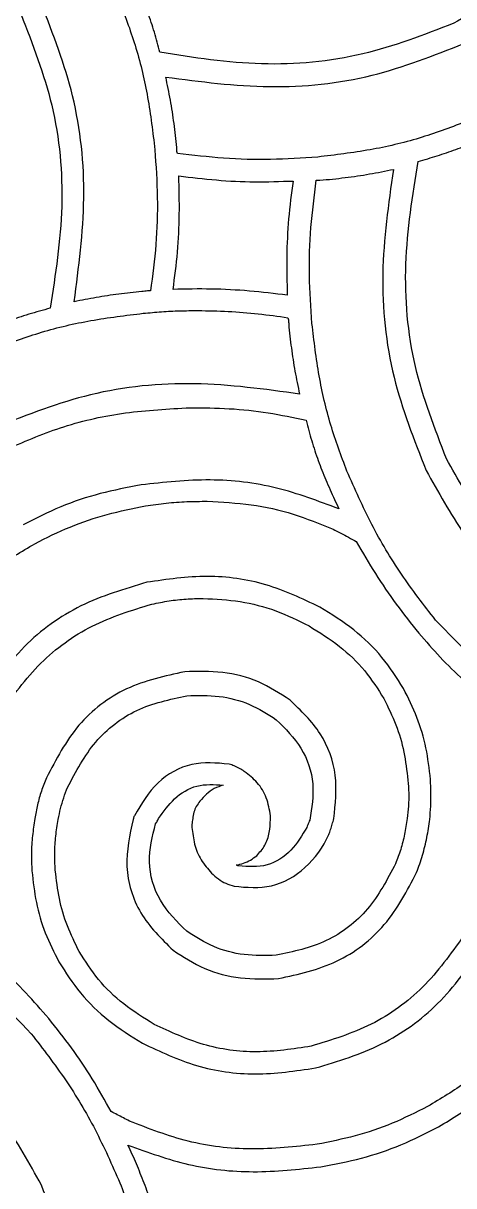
# Model space of a CAD drawing. Extents: x 0 to 371, y 0 to 260.
# Drawn here: x 70.22 to 85.88, y 52.52 to 94.83 of the extents above; entities that cross this region are included whole.
import ezdxf

# ---------------------------------------------------------------- set-up
doc = ezdxf.new("R2010")
doc.units = 0
doc.layers.add('Layer_1', color=7, linetype='CONTINUOUS')

msp = doc.modelspace()

# ---------------------------------------------------------------- linework, layer by layer
at = {"layer": 'Layer_1', "color": 7}
for points in [[(75.882705, 89.270211)], [(83.687914, 89.508439)], [(76.577753, 84.370768)], [(76.289915, 80.835067)], [(76.91675, 77.429591)], [(76.767406, 73.893371)]]:
    msp.add_lwpolyline(points, close=True, dxfattribs=at)
for points in [[(80.882918, 89.111564), (81.015209, 89.111564)], [(79.216352, 65.854586), (79.216352, 65.986878)]]:
    msp.add_lwpolyline(points, dxfattribs=at)
for points, knots in [([(91.704479, 99.615832), (91.167348, 98.976306), (90.086846, 97.689824), (88.111499, 96.076038), (86.629279, 95.244678), (85.883646, 94.826461)], [0, 0, 0, 0, 2.50194, 5.032952, 7.595052, 7.595052, 7.595052, 7.595052]), ([(75.194376, 93.768127), (75.129271, 94.012879), (74.999619, 94.500285), (74.761484, 95.216192), (74.573773, 95.680318), (74.480207, 95.911665)], [0, 0, 0, 0, 0.759688, 1.512863, 2.261401, 2.261401, 2.261401, 2.261401]), ([(72.072602, 84.693229), (72.238916, 85.946288), (72.569749, 88.438885), (72.189594, 92.157119), (71.308581, 94.419365), (70.881977, 95.51479)], [0, 0, 0, 0, 3.786047, 7.531241, 11.04727, 11.04727, 11.04727, 11.04727]), ([(73.739168, 95.593856), (73.944936, 95.039419), (74.36443, 93.909103), (74.783128, 92.105554), (74.932888, 90.859511), (75.009374, 90.223124)], [0, 0, 0, 0, 1.772931, 3.614432, 5.536675, 5.536675, 5.536675, 5.536675]), ([(70.140938, 95.14427), (70.563722, 94.058614), (71.435589, 91.819773), (71.770451, 88.137623), (71.390165, 85.685769), (71.199271, 84.455001)], [0, 0, 0, 0, 3.483767, 7.18423, 10.91404, 10.91404, 10.91404, 10.91404]), ([(85.883646, 94.826461), (84.794042, 94.403775), (82.552572, 93.534252), (78.871256, 93.19645), (76.423232, 93.577066), (75.194376, 93.768127)], [0, 0, 0, 0, 3.494909, 7.189522, 10.913489, 10.913489, 10.913489, 10.913489]), ([(75.406249, 92.868957), (76.663532, 92.702444), (79.160969, 92.371688), (82.8902, 92.758858), (85.154907, 93.652281), (86.254166, 94.085937)], [0, 0, 0, 0, 3.798617, 7.545486, 11.079561, 11.079561, 11.079561, 11.079561]), ([(75.803124, 90.302189), (75.773152, 90.592879), (75.713446, 91.171952), (75.582668, 92.028881), (75.464665, 92.590789), (75.406249, 92.868957)], [0, 0, 0, 0, 0.87663, 1.746306, 2.598902, 2.598902, 2.598902, 2.598902]), ([(86.280521, 91.228231), (85.732374, 91.022297), (84.611259, 90.601106), (82.815681, 90.184394), (81.572198, 90.034971), (80.936144, 89.95854)], [0, 0, 0, 0, 1.755336, 3.590152, 5.511433, 5.511433, 5.511433, 5.511433]), ([(84.587084, 89.799377), (84.820804, 89.864127), (85.28391, 89.992424), (85.961426, 90.229291), (86.53885, 90.449868), (87.021349, 90.652069), (87.409093, 90.82967), (87.663146, 90.954872), (87.788955, 91.016874)], [0, 0, 0, 0, 0.72738, 1.441272, 2.152046, 2.581588, 3.010492, 3.431251, 3.431251, 3.431251, 3.431251]), ([(75.009374, 90.223124), (75.048208, 89.644663), (75.125319, 88.496032), (75.074042, 86.777147), (74.924887, 85.650347), (74.850727, 85.090104)], [0, 0, 0, 0, 1.738717, 3.452514, 5.147216, 5.147216, 5.147216, 5.147216]), ([(75.829479, 90.090832), (75.822407, 90.114803), (75.809014, 90.160197), (75.803, 90.231643), (75.803082, 90.278051), (75.803124, 90.302189)], [0, 0, 0, 0, 0.074783, 0.141618, 0.214059, 0.214059, 0.214059, 0.214059]), ([(80.936144, 89.95854), (80.36386, 89.919672), (79.223751, 89.842238), (77.514708, 89.889192), (76.389559, 90.023818), (75.829479, 90.090832)], [0, 0, 0, 0, 1.720198, 3.426992, 5.118717, 5.118717, 5.118717, 5.118717]), ([(85.619062, 78.978332), (85.191036, 80.080974), (84.309742, 82.351282), (83.989535, 86.081207), (84.387518, 88.557601), (84.587084, 89.799377)], [0, 0, 0, 0, 3.536309, 7.281156, 11.047721, 11.047721, 11.047721, 11.047721]), ([(75.670832, 85.142814), (75.730993, 85.594873), (75.851743, 86.502213), (75.914028, 87.882266), (75.893187, 88.80577), (75.882705, 89.270211)], [0, 0, 0, 0, 1.367649, 2.74505, 4.138583, 4.138583, 4.138583, 4.138583]), ([(75.882705, 89.270211), (76.337162, 89.215596), (77.251711, 89.10569), (78.639798, 89.037265), (79.569733, 89.069187), (80.036457, 89.085209)], [0, 0, 0, 0, 1.372992, 2.763011, 4.163579, 4.163579, 4.163579, 4.163579]), ([(81.015209, 89.111564), (81.320935, 89.141407), (81.926149, 89.200485), (82.818367, 89.331518), (83.400583, 89.449978), (83.687914, 89.508439)], [0, 0, 0, 0, 0.92147, 1.82414, 2.703682, 2.703682, 2.703682, 2.703682]), ([(83.687914, 89.508439), (83.507306, 88.246349), (83.147633, 85.73295), (83.532994, 81.963462), (84.438103, 79.670411), (84.878539, 78.554586)], [0, 0, 0, 0, 3.817741, 7.602876, 11.19059, 11.19059, 11.19059, 11.19059]), ([(80.036457, 89.085209), (79.97634, 88.626944), (79.85619, 87.711045), (79.793183, 86.322318), (79.814091, 85.39622), (79.824584, 84.931457)], [0, 0, 0, 0, 1.386114, 2.770317, 4.164803, 4.164803, 4.164803, 4.164803]), ([(80.724271, 83.899479), (80.685496, 84.482821), (80.60811, 85.64706), (80.65971, 87.392172), (80.80879, 88.540552), (80.882918, 89.111564)], [0, 0, 0, 0, 1.753317, 3.499288, 5.226039, 5.226039, 5.226039, 5.226039]), ([(74.532918, 85.063749), (74.253385, 85.033954), (73.698846, 84.974848), (72.878604, 84.8478), (72.339807, 84.744472), (72.072602, 84.693229)], [0, 0, 0, 0, 0.843256, 1.67286, 2.489061, 2.489061, 2.489061, 2.489061]), ([(74.850727, 85.090104), (74.815364, 85.088468), (74.744435, 85.085186), (74.63921, 85.068666), (74.568281, 85.065385), (74.532918, 85.063749)], [0, 0, 0, 0, 0.106134, 0.212873, 0.319007, 0.319007, 0.319007, 0.319007]), ([(79.824584, 84.931457), (79.366168, 84.986059), (78.449435, 85.09525), (77.062003, 85.169623), (76.135661, 85.151772), (75.670832, 85.142814)], [0, 0, 0, 0, 1.384785, 2.769271, 4.163705, 4.163705, 4.163705, 4.163705]), ([(71.199271, 84.455001), (70.939686, 84.383091), (70.427331, 84.241159), (69.675816, 83.996797), (69.190863, 83.807739), (68.950313, 83.713961)], [0, 0, 0, 0, 0.808048, 1.594884, 2.369315, 2.369315, 2.369315, 2.369315]), ([(69.214896, 82.999792), (69.769377, 83.205562), (70.899818, 83.625074), (72.703546, 84.043738), (73.949713, 84.193509), (74.586144, 84.269999)], [0, 0, 0, 0, 1.773057, 3.6148, 5.537175, 5.537175, 5.537175, 5.537175]), ([(74.586144, 84.269999), (74.80758, 84.290661), (75.249714, 84.331917), (75.91416, 84.364917), (76.356779, 84.368819), (76.577753, 84.370768)], [0, 0, 0, 0, 0.667143, 1.332067, 1.994975, 1.994975, 1.994975, 1.994975]), ([(76.577753, 84.370768), (76.944649, 84.364275), (77.676796, 84.351318), (78.769683, 84.26199), (79.491454, 84.161138), (79.851455, 84.110836)], [0, 0, 0, 0, 1.100673, 2.196413, 3.286797, 3.286797, 3.286797, 3.286797]), ([(79.851455, 84.110836), (79.858562, 84.084573), (79.872605, 84.032677), (79.877668, 83.952414), (79.877763, 83.899532), (79.877811, 83.873124)], [0, 0, 0, 0, 0.081419, 0.160888, 0.240161, 0.240161, 0.240161, 0.240161]), ([(79.877811, 83.873124), (79.907672, 83.584692), (79.966958, 83.012042), (80.098917, 82.164075), (80.216354, 81.60861), (80.274686, 81.332711)], [0, 0, 0, 0, 0.86984, 1.726975, 2.572874, 2.572874, 2.572874, 2.572874]), ([(81.994477, 78.528231), (81.788707, 79.082711), (81.369195, 80.213153), (80.950532, 82.016881), (80.80076, 83.263048), (80.724271, 83.899479)], [0, 0, 0, 0, 1.773057, 3.6148, 5.537175, 5.537175, 5.537175, 5.537175]), ([(80.274686, 81.332711), (79.004062, 81.507757), (76.475377, 81.856117), (72.689497, 81.484551), (70.386714, 80.580994), (69.268122, 80.142086)], [0, 0, 0, 0, 3.841877, 7.645771, 11.238943, 11.238943, 11.238943, 11.238943]), ([(69.664997, 79.348336), (70.335617, 79.635378), (71.710277, 80.223768), (73.954474, 80.707182), (75.504159, 80.79204), (76.289915, 80.835067)], [0, 0, 0, 0, 2.184858, 4.4786, 6.83788, 6.83788, 6.83788, 6.83788]), ([(76.289915, 80.835067), (76.76575, 80.830812), (77.715815, 80.822316), (79.130382, 80.673439), (80.053647, 80.477688), (80.512914, 80.380314)], [0, 0, 0, 0, 1.427129, 2.849442, 4.257254, 4.257254, 4.257254, 4.257254]), ([(80.512914, 80.380314), (80.577738, 80.129344), (80.705878, 79.633244), (80.944858, 78.908819), (81.133428, 78.442524), (81.227082, 78.210937)], [0, 0, 0, 0, 0.777492, 1.536895, 2.286196, 2.286196, 2.286196, 2.286196]), ([(90.407917, 73.157499), (89.768428, 73.694624), (88.482034, 74.775103), (86.868512, 76.750526), (86.037242, 78.232706), (85.619062, 78.978332)], [0, 0, 0, 0, 2.50184, 5.032695, 7.594725, 7.594725, 7.594725, 7.594725]), ([(85.222187, 73.104273), (84.796775, 73.655116), (83.942623, 74.76111), (82.85716, 76.579837), (82.283823, 77.874736), (81.994477, 78.528231)], [0, 0, 0, 0, 2.086879, 4.19008, 6.332929, 6.332929, 6.332929, 6.332929]), ([(84.878539, 78.554586), (85.317518, 77.767044), (86.188913, 76.203739), (87.887146, 74.131905), (89.237035, 73.002298), (89.905622, 72.442814)], [0, 0, 0, 0, 2.701851, 5.363294, 7.97507, 7.97507, 7.97507, 7.97507]), ([(74.506563, 78.025419), (74.008203, 77.930311), (73.013943, 77.740565), (71.569413, 77.258511), (70.670036, 76.799586), (70.220519, 76.570211)], [0, 0, 0, 0, 1.521205, 3.0349, 4.547437, 4.547437, 4.547437, 4.547437]), ([(81.703539, 77.152604), (80.957275, 77.435316), (79.449608, 78.006476), (76.98768, 78.300025), (75.342704, 78.117962), (74.506563, 78.025419)], [0, 0, 0, 0, 2.388324, 4.8251, 7.344139, 7.344139, 7.344139, 7.344139]), ([(81.227082, 78.210937), (81.279666, 78.089922), (81.383407, 77.851171), (81.543692, 77.499029), (81.650506, 77.267537), (81.703539, 77.152604)], [0, 0, 0, 0, 0.395829, 0.780935, 1.160673, 1.160673, 1.160673, 1.160673]), ([(74.665209, 77.25854), (74.917456, 77.295314), (75.418187, 77.368313), (76.170372, 77.425764), (76.669119, 77.428321), (76.91675, 77.429591)], [0, 0, 0, 0, 0.76461, 1.51782, 2.260578, 2.260578, 2.260578, 2.260578]), ([(76.91675, 77.429591), (77.450328, 77.401716), (78.506351, 77.346549), (80.052847, 77.007236), (81.014026, 76.609307), (81.491666, 76.411564)], [0, 0, 0, 0, 1.601448, 3.169478, 4.718378, 4.718378, 4.718378, 4.718378]), ([(66.860001, 72.601461), (67.217476, 73.040028), (67.927209, 73.910761), (69.214872, 75.003878), (70.552046, 75.871258), (71.918083, 76.516706), (73.267957, 76.97946), (74.199456, 77.165513), (74.665209, 77.25854)], [0, 0, 0, 0, 1.694336, 3.363942, 5.041931, 6.462991, 7.886567, 9.31017, 9.31017, 9.31017, 9.31017]), ([(81.491666, 76.411564), (81.586888, 76.365862), (81.777373, 76.274437), (82.056233, 76.118148), (82.243379, 76.014469), (82.338126, 75.961979)], [0, 0, 0, 0, 0.316782, 0.633701, 0.958668, 0.958668, 0.958668, 0.958668]), ([(82.338126, 75.961979), (82.565251, 75.570967), (83.017884, 74.791729), (83.780675, 73.679454), (84.336761, 72.977992), (84.613955, 72.628332)], [0, 0, 0, 0, 1.356262, 2.70286, 4.041263, 4.041263, 4.041263, 4.041263]), ([(74.718436, 74.480415), (73.899658, 74.238161), (72.268419, 73.755521), (70.145088, 72.221139), (69.158145, 70.821915), (68.659374, 70.11479)], [0, 0, 0, 0, 2.549794, 5.079918, 7.664968, 7.664968, 7.664968, 7.664968]), ([(81.015209, 73.580729), (80.371335, 73.88449), (79.075685, 74.495738), (76.891053, 74.797228), (75.448547, 74.586881), (74.718436, 74.480415)], [0, 0, 0, 0, 2.12763, 4.281365, 6.488666, 6.488666, 6.488666, 6.488666]), ([(69.373543, 69.691044), (69.83722, 70.332808), (70.752987, 71.600298), (72.680318, 73.006773), (74.161352, 73.459715), (74.903438, 73.686665)], [0, 0, 0, 0, 2.366591, 4.674042, 6.99129, 6.99129, 6.99129, 6.99129]), ([(74.903438, 73.686665), (75.110039, 73.728623), (75.521206, 73.812126), (76.144903, 73.88103), (76.560504, 73.889269), (76.767406, 73.893371)], [0, 0, 0, 0, 0.632265, 1.258296, 1.878937, 1.878937, 1.878937, 1.878937]), ([(76.767406, 73.893371), (77.217196, 73.869918), (78.112335, 73.823243), (79.42144, 73.485754), (80.219746, 73.090342), (80.618334, 72.892915)], [0, 0, 0, 0, 1.34924, 2.685161, 4.017308, 4.017308, 4.017308, 4.017308]), ([(84.057918, 70.617086), (83.809122, 71.005468), (83.302657, 71.796086), (82.259503, 72.800276), (81.435221, 73.317287), (81.015209, 73.580729)], [0, 0, 0, 0, 1.380479, 2.810201, 4.295596, 4.295596, 4.295596, 4.295596]), ([(80.618334, 72.892915), (80.996164, 72.657539), (81.736618, 72.196258), (82.672226, 71.300063), (83.122981, 70.593257), (83.343749, 70.247082)], [0, 0, 0, 0, 1.333712, 2.613745, 3.842465, 3.842465, 3.842465, 3.842465]), ([(95.435001, 66.754273), (94.074607, 67.236259), (91.442153, 68.168937), (87.926176, 70.296803), (86.105112, 72.187559), (85.222187, 73.104273)], [0, 0, 0, 0, 4.325449, 8.370039, 12.176575, 12.176575, 12.176575, 12.176575]), ([(84.613955, 72.628332), (84.868472, 72.333128), (85.380696, 71.739021), (86.232743, 70.910244), (86.844745, 70.399241), (87.153852, 70.141146)], [0, 0, 0, 0, 1.168937, 2.352526, 3.560394, 3.560394, 3.560394, 3.560394]), ([(76.094063, 71.225834), (75.369819, 71.069391), (73.929269, 70.758219), (72.097785, 69.355123), (71.413999, 68.03366), (71.066979, 67.363021)], [0, 0, 0, 0, 2.205182, 4.386198, 6.633616, 6.633616, 6.633616, 6.633616]), ([(79.930521, 70.193856), (79.55676, 70.435892), (78.804882, 70.922787), (77.467149, 71.26469), (76.55597, 71.238905), (76.094063, 71.225834)], [0, 0, 0, 0, 1.329611, 2.674722, 4.057669, 4.057669, 4.057669, 4.057669]), ([(71.834374, 67.018856), (72.137343, 67.594949), (72.735254, 68.73187), (74.305712, 69.954356), (75.550131, 70.219602), (76.173644, 70.352503)], [0, 0, 0, 0, 1.939308, 3.827231, 5.723082, 5.723082, 5.723082, 5.723082]), ([(76.173644, 70.352503), (76.5655, 70.361968), (77.338129, 70.380631), (78.471305, 70.09182), (79.11027, 69.68286), (79.427709, 69.479687)], [0, 0, 0, 0, 1.173202, 2.313221, 3.438758, 3.438758, 3.438758, 3.438758]), ([(83.343749, 70.247082), (83.49697, 69.934099), (83.801861, 69.311301), (84.095477, 68.309981), (84.176566, 67.625447), (84.21708, 67.283439)], [0, 0, 0, 0, 1.044261, 2.077955, 3.110086, 3.110086, 3.110086, 3.110086]), ([(85.037185, 67.309794), (84.993429, 67.693661), (84.906095, 68.45983), (84.568686, 69.575302), (84.228652, 70.268848), (84.057918, 70.617086)], [0, 0, 0, 0, 1.157468, 2.310219, 3.472746, 3.472746, 3.472746, 3.472746]), ([(81.518021, 65.881457), (81.576345, 66.408514), (81.694112, 67.472722), (81.118523, 69.057297), (80.329238, 69.812404), (79.930521, 70.193856)], [0, 0, 0, 0, 1.577528, 3.185267, 4.826555, 4.826555, 4.826555, 4.826555]), ([(79.427709, 69.479687), (79.756225, 69.154889), (80.409049, 68.509454), (80.863816, 67.160985), (80.71754, 66.269217), (80.645205, 65.828231)], [0, 0, 0, 0, 1.374437, 2.731266, 4.058611, 4.058611, 4.058611, 4.058611]), ([(77.707918, 67.865832), (77.249905, 67.905939), (76.322617, 67.987138), (75.008941, 67.247947), (74.520141, 66.415642), (74.268334, 65.986878)], [0, 0, 0, 0, 1.356338, 2.746027, 4.222582, 4.222582, 4.222582, 4.222582]), ([(78.263955, 67.601249), (78.206678, 67.636843), (78.089277, 67.709799), (77.903573, 67.800289), (77.772168, 67.844309), (77.707918, 67.865832)], [0, 0, 0, 0, 0.202266, 0.414576, 0.617704, 0.617704, 0.617704, 0.617704]), ([(71.066979, 67.363021), (71.001727, 67.202813), (70.871686, 66.883536), (70.734284, 66.385929), (70.673854, 66.049203), (70.643749, 65.881457)], [0, 0, 0, 0, 0.518626, 1.033569, 1.544746, 1.544746, 1.544746, 1.544746]), ([(79.216352, 65.986878), (79.179089, 66.206904), (79.106038, 66.638241), (78.763842, 67.208008), (78.429736, 67.470836), (78.263955, 67.601249)], [0, 0, 0, 0, 0.665632, 1.304902, 1.934504, 1.934504, 1.934504, 1.934504]), ([(84.21708, 67.283439), (84.229534, 67.125143), (84.254267, 66.810751), (84.237981, 66.341789), (84.206019, 66.033804), (84.190209, 65.881457)], [0, 0, 0, 0, 0.476032, 0.945452, 1.404949, 1.404949, 1.404949, 1.404949]), ([(85.01083, 65.854586), (85.025015, 66.013541), (85.053519, 66.332962), (85.058019, 66.819075), (85.044186, 67.14489), (85.037185, 67.309794)], [0, 0, 0, 0, 0.478603, 0.961761, 1.456911, 1.456911, 1.456911, 1.456911]), ([(71.490209, 65.854586), (71.518531, 65.986875), (71.575188, 66.251516), (71.685597, 66.642211), (71.784861, 66.893508), (71.834374, 67.018856)], [0, 0, 0, 0, 0.405852, 0.811897, 1.216005, 1.216005, 1.216005, 1.216005]), ([(75.141666, 65.881457), (75.320433, 66.135567), (75.678589, 66.644669), (76.529105, 67.165623), (77.17126, 67.121028), (77.496561, 67.098437)], [0, 0, 0, 0, 0.929904, 1.863034, 2.821039, 2.821039, 2.821039, 2.821039]), ([(77.496561, 67.098437), (77.385386, 67.0616), (77.162898, 66.987878), (76.879047, 66.776305), (76.725733, 66.602414), (76.649584, 66.516044)], [0, 0, 0, 0, 0.349496, 0.699425, 1.044749, 1.044749, 1.044749, 1.044749]), ([(76.649584, 66.516044), (76.602127, 66.453273), (76.508609, 66.329577), (76.421121, 66.110833), (76.397131, 65.958489), (76.385001, 65.881457)], [0, 0, 0, 0, 0.235301, 0.463676, 0.697265, 0.697265, 0.697265, 0.697265]), ([(70.643749, 65.881457), (70.612056, 65.674084), (70.548018, 65.255063), (70.505836, 64.617344), (70.527159, 64.189772), (70.537813, 63.976148)], [0, 0, 0, 0, 0.629262, 1.271491, 1.912749, 1.912749, 1.912749, 1.912749]), ([(71.384789, 64.002503), (71.373977, 64.211531), (71.352539, 64.625978), (71.395304, 65.245939), (71.458593, 65.65182), (71.490209, 65.854586)], [0, 0, 0, 0, 0.62747, 1.244106, 1.859682, 1.859682, 1.859682, 1.859682]), ([(74.215624, 65.854586), (74.091486, 65.284575), (73.841414, 64.13631), (74.384738, 62.354184), (75.238807, 61.516051), (75.670832, 61.092086)], [0, 0, 0, 0, 1.731203, 3.487438, 5.285215, 5.285215, 5.285215, 5.285215]), ([(74.268334, 65.986878), (74.261098, 65.975748), (74.245058, 65.951076), (74.236215, 65.90347), (74.22281, 65.871645), (74.215624, 65.854586)], [0, 0, 0, 0, 0.039476, 0.087505, 0.142997, 0.142997, 0.142997, 0.142997]), ([(76.173644, 61.780416), (75.818997, 62.130384), (75.116013, 62.824094), (74.683346, 64.298548), (74.919492, 65.234997), (75.035729, 65.695939)], [0, 0, 0, 0, 1.479953, 2.933571, 4.342663, 4.342663, 4.342663, 4.342663]), ([(75.035729, 65.695939), (75.051709, 65.715294), (75.083419, 65.753701), (75.113066, 65.819306), (75.1325, 65.861539), (75.141666, 65.881457)], [0, 0, 0, 0, 0.074948, 0.148729, 0.214586, 0.214586, 0.214586, 0.214586]), ([(76.385001, 65.881457), (76.37789, 65.846273), (76.363757, 65.77634), (76.358807, 65.669621), (76.358699, 65.598941), (76.358646, 65.563648)], [0, 0, 0, 0, 0.107533, 0.213734, 0.319652, 0.319652, 0.319652, 0.319652]), ([(77.893436, 63.420626), (78.353494, 63.379634), (79.284883, 63.296645), (80.566192, 64.048901), (81.181787, 64.90084), (81.406938, 65.485108), (81.466588, 65.680231), (81.500612, 65.813345), (81.518021, 65.881457)], [0, 0, 0, 0, 1.356337, 2.745907, 4.222353, 4.421867, 4.623134, 4.834031, 4.834031, 4.834031, 4.834031]), ([(78.713541, 64.531669), (78.821599, 64.651677), (79.039478, 64.893649), (79.188596, 65.36873), (79.207107, 65.692748), (79.216352, 65.854586)], [0, 0, 0, 0, 0.479683, 0.967182, 1.45365, 1.45365, 1.45365, 1.45365]), ([(80.645205, 65.828231), (80.634404, 65.799359), (80.611904, 65.73922), (80.57257, 65.652659), (80.550071, 65.59252), (80.539269, 65.563648)], [0, 0, 0, 0, 0.092457, 0.192584, 0.28504, 0.28504, 0.28504, 0.28504]), ([(84.190209, 65.881457), (84.160361, 65.690187), (84.101405, 65.312398), (83.965424, 64.761207), (83.832554, 64.41272), (83.766979, 64.240731)], [0, 0, 0, 0, 0.580688, 1.146953, 1.698752, 1.698752, 1.698752, 1.698752]), ([(84.534374, 63.923437), (84.608624, 64.130308), (84.757993, 64.546473), (84.915481, 65.193731), (84.97903, 65.634182), (85.01083, 65.854586)], [0, 0, 0, 0, 0.659073, 1.325861, 1.993726, 1.993726, 1.993726, 1.993726]), ([(76.358646, 65.563648), (76.381836, 65.359185), (76.428386, 64.948763), (76.664222, 64.363756), (76.937327, 64.052223), (77.07333, 63.897082)], [0, 0, 0, 0, 0.61616, 1.236833, 1.85254, 1.85254, 1.85254, 1.85254]), ([(80.539269, 65.563648), (80.367166, 65.272626), (80.021019, 64.687303), (79.107697, 64.078468), (78.405875, 64.133781), (78.052082, 64.161666)], [0, 0, 0, 0, 1.010992, 2.033382, 3.072707, 3.072707, 3.072707, 3.072707]), ([(60.298644, 64.426249), (61.659152, 63.944183), (64.292884, 63.010978), (67.81179, 60.87516), (69.629187, 58.972863), (70.511457, 58.049378)], [0, 0, 0, 0, 4.325848, 8.374167, 12.193656, 12.193656, 12.193656, 12.193656]), ([(77.972501, 64.188021), (78.06076, 64.209298), (78.238194, 64.252073), (78.492905, 64.363016), (78.639747, 64.475262), (78.713541, 64.531669)], [0, 0, 0, 0, 0.272222, 0.547266, 0.825112, 0.825112, 0.825112, 0.825112]), ([(70.537813, 63.976148), (70.579909, 63.592483), (70.663898, 62.826998), (70.991332, 61.706908), (71.341007, 61.0165), (71.51708, 60.668856)], [0, 0, 0, 0, 1.156641, 2.307721, 3.475184, 3.475184, 3.475184, 3.475184]), ([(72.257604, 61.039376), (72.104461, 61.350336), (71.799795, 61.968965), (71.504219, 62.969873), (71.424802, 63.656539), (71.384789, 64.002503)], [0, 0, 0, 0, 1.038734, 2.066479, 3.110095, 3.110095, 3.110095, 3.110095]), ([(77.07333, 63.897082), (77.153527, 63.823525), (77.311082, 63.679014), (77.589334, 63.514304), (77.791596, 63.451997), (77.893436, 63.420626)], [0, 0, 0, 0, 0.326004, 0.640468, 0.959374, 0.959374, 0.959374, 0.959374]), ([(78.052082, 64.161666), (78.043049, 64.163404), (78.024304, 64.167012), (78.000279, 64.182674), (77.981534, 64.186282), (77.972501, 64.188021)], [0, 0, 0, 0, 0.027378, 0.056812, 0.08419, 0.08419, 0.08419, 0.08419]), ([(83.766979, 64.240731), (83.46401, 63.664638), (82.866099, 62.527717), (81.295641, 61.30523), (80.051222, 61.039985), (79.427709, 60.907084)], [0, 0, 0, 0, 1.939308, 3.827231, 5.723082, 5.723082, 5.723082, 5.723082]), ([(79.507291, 60.060624), (80.231795, 60.21903), (81.673494, 60.534243), (83.498237, 61.941523), (84.186255, 63.257559), (84.534374, 63.923437)], [0, 0, 0, 0, 2.206856, 4.391448, 6.628866, 6.628866, 6.628866, 6.628866]), ([(79.427709, 60.907084), (79.035848, 60.897651), (78.263188, 60.879052), (77.13005, 61.168187), (76.491085, 61.577211), (76.173644, 61.780416)], [0, 0, 0, 0, 1.173205, 2.313288, 3.43889, 3.43889, 3.43889, 3.43889]), ([(86.22781, 61.594898), (85.768739, 60.952529), (84.859752, 59.680603), (82.925732, 58.280041), (81.441658, 57.826889), (80.697916, 57.599793)], [0, 0, 0, 0, 2.359118, 4.671187, 6.993908, 6.993908, 6.993908, 6.993908]), ([(71.146561, 58.605416), (70.87402, 58.920125), (70.324838, 59.554279), (69.41792, 60.444375), (68.75527, 60.98078), (68.421146, 61.251249)], [0, 0, 0, 0, 1.248722, 2.516229, 3.805333, 3.805333, 3.805333, 3.805333]), ([(74.983019, 58.393543), (74.605189, 58.628919), (73.864736, 59.0902), (72.929127, 59.986395), (72.478372, 60.693201), (72.257604, 61.039376)], [0, 0, 0, 0, 1.333712, 2.613745, 3.842465, 3.842465, 3.842465, 3.842465]), ([(75.670832, 61.092086), (76.044592, 60.850082), (76.796469, 60.363251), (78.134241, 60.021672), (79.045388, 60.04752), (79.507291, 60.060624)], [0, 0, 0, 0, 1.329544, 2.674592, 4.057536, 4.057536, 4.057536, 4.057536]), ([(80.856562, 56.806043), (81.673147, 57.053214), (83.297873, 57.545001), (85.418575, 59.074728), (86.412338, 60.466707), (86.915624, 61.171668)], [0, 0, 0, 0, 2.548266, 5.070183, 7.657964, 7.657964, 7.657964, 7.657964]), ([(71.51708, 60.668856), (71.76587, 60.280511), (72.272314, 59.489986), (73.315546, 58.486049), (74.139784, 57.969133), (74.559789, 57.705729)], [0, 0, 0, 0, 1.380369, 2.809918, 4.295238, 4.295238, 4.295238, 4.295238]), ([(70.881977, 52.546354), (70.442998, 53.333896), (69.571603, 54.897201), (67.87337, 56.969035), (66.523481, 58.098642), (65.854894, 58.658126)], [0, 0, 0, 0, 2.701851, 5.363294, 7.97507, 7.97507, 7.97507, 7.97507]), ([(73.421874, 55.218543), (73.196641, 55.617863), (72.748748, 56.411944), (71.995842, 57.549706), (71.429115, 58.254183), (71.146561, 58.605416)], [0, 0, 0, 0, 1.375236, 2.734765, 4.086555, 4.086555, 4.086555, 4.086555]), ([(80.697916, 57.599793), (80.037597, 57.498583), (78.731749, 57.298431), (76.749216, 57.570341), (75.569996, 58.11996), (74.983019, 58.393543)], [0, 0, 0, 0, 1.997914, 3.95108, 5.886882, 5.886882, 5.886882, 5.886882]), ([(88.714997, 58.684481), (88.356914, 58.245081), (87.646086, 57.372833), (86.370274, 56.259715), (85.410751, 55.688832), (84.931249, 55.403545)], [0, 0, 0, 0, 1.698781, 3.372238, 5.043883, 5.043883, 5.043883, 5.043883]), ([(70.511457, 58.049378), (70.93687, 57.498535), (71.791022, 56.39254), (72.876485, 54.573814), (73.449822, 53.278915), (73.739168, 52.62542)], [0, 0, 0, 0, 2.086879, 4.19008, 6.332929, 6.332929, 6.332929, 6.332929]), ([(85.328124, 54.663021), (85.840713, 54.974327), (86.864052, 55.595822), (88.226605, 56.789031), (88.991697, 57.71567), (89.376455, 58.18167)], [0, 0, 0, 0, 1.796934, 3.587419, 5.398736, 5.398736, 5.398736, 5.398736]), ([(74.559789, 57.705729), (75.203664, 57.401968), (76.499313, 56.79072), (78.683945, 56.48923), (80.126451, 56.699577), (80.856562, 56.806043)], [0, 0, 0, 0, 2.12763, 4.281365, 6.488666, 6.488666, 6.488666, 6.488666]), ([(91.704479, 56.647396), (91.167354, 56.007907), (90.086875, 54.721512), (88.111452, 53.10799), (86.629272, 52.27672), (85.883646, 51.858541)], [0, 0, 0, 0, 2.50184, 5.032695, 7.594725, 7.594725, 7.594725, 7.594725]), ([(74.083332, 54.874378), (74.010364, 54.911717), (73.862065, 54.987605), (73.643141, 55.105316), (73.494843, 55.181203), (73.421874, 55.218543)], [0, 0, 0, 0, 0.245897, 0.49975, 0.745647, 0.745647, 0.745647, 0.745647]), ([(84.931249, 55.403545), (84.507979, 55.189993), (83.660697, 54.762516), (82.306068, 54.3086), (81.375224, 54.12148), (80.909789, 54.027918)], [0, 0, 0, 0, 1.421003, 2.844499, 4.268073, 4.268073, 4.268073, 4.268073]), ([(80.909789, 54.027918), (80.11158, 53.940732), (78.546421, 53.769776), (76.207904, 54.04541), (74.785854, 54.600267), (74.083332, 54.874378)], [0, 0, 0, 0, 2.40486, 4.715544, 6.971607, 6.971607, 6.971607, 6.971607]), ([(81.04208, 53.207812), (81.54044, 53.30292), (82.5347, 53.492667), (83.97923, 53.974721), (84.878607, 54.433646), (85.328124, 54.663021)], [0, 0, 0, 0, 1.521205, 3.0349, 4.547437, 4.547437, 4.547437, 4.547437]), ([(74.480207, 52.969584), (74.434279, 53.084567), (74.341854, 53.315956), (74.188652, 53.658616), (74.083411, 53.887004), (74.030622, 54.001562)], [0, 0, 0, 0, 0.371413, 0.747421, 1.125839, 1.125839, 1.125839, 1.125839]), ([(74.030622, 54.001562), (74.757688, 53.736282), (76.228061, 53.199796), (78.624151, 52.944757), (80.225987, 53.119026), (81.04208, 53.207812)], [0, 0, 0, 0, 2.315932, 4.683594, 7.142714, 7.142714, 7.142714, 7.142714]), ([(75.194376, 50.800207), (75.129208, 51.045219), (74.998965, 51.534895), (74.759311, 52.258703), (74.5735, 52.731967), (74.480207, 52.969584)], [0, 0, 0, 0, 0.760478, 1.519881, 2.285632, 2.285632, 2.285632, 2.285632]), ([(72.072602, 41.724793), (72.238916, 42.977852), (72.569749, 45.470449), (72.189594, 49.188683), (71.308581, 51.450929), (70.881977, 52.546354)], [0, 0, 0, 0, 3.786047, 7.531241, 11.04727, 11.04727, 11.04727, 11.04727]), ([(73.739168, 52.62542), (73.944936, 52.070983), (74.36443, 50.940667), (74.783128, 49.137118), (74.932888, 47.891075), (75.009374, 47.254688)], [0, 0, 0, 0, 1.772931, 3.614432, 5.536675, 5.536675, 5.536675, 5.536675])]:
    msp.add_open_spline(points, degree=3, knots=knots, dxfattribs=at)

doc.saveas('drawing.dxf')
